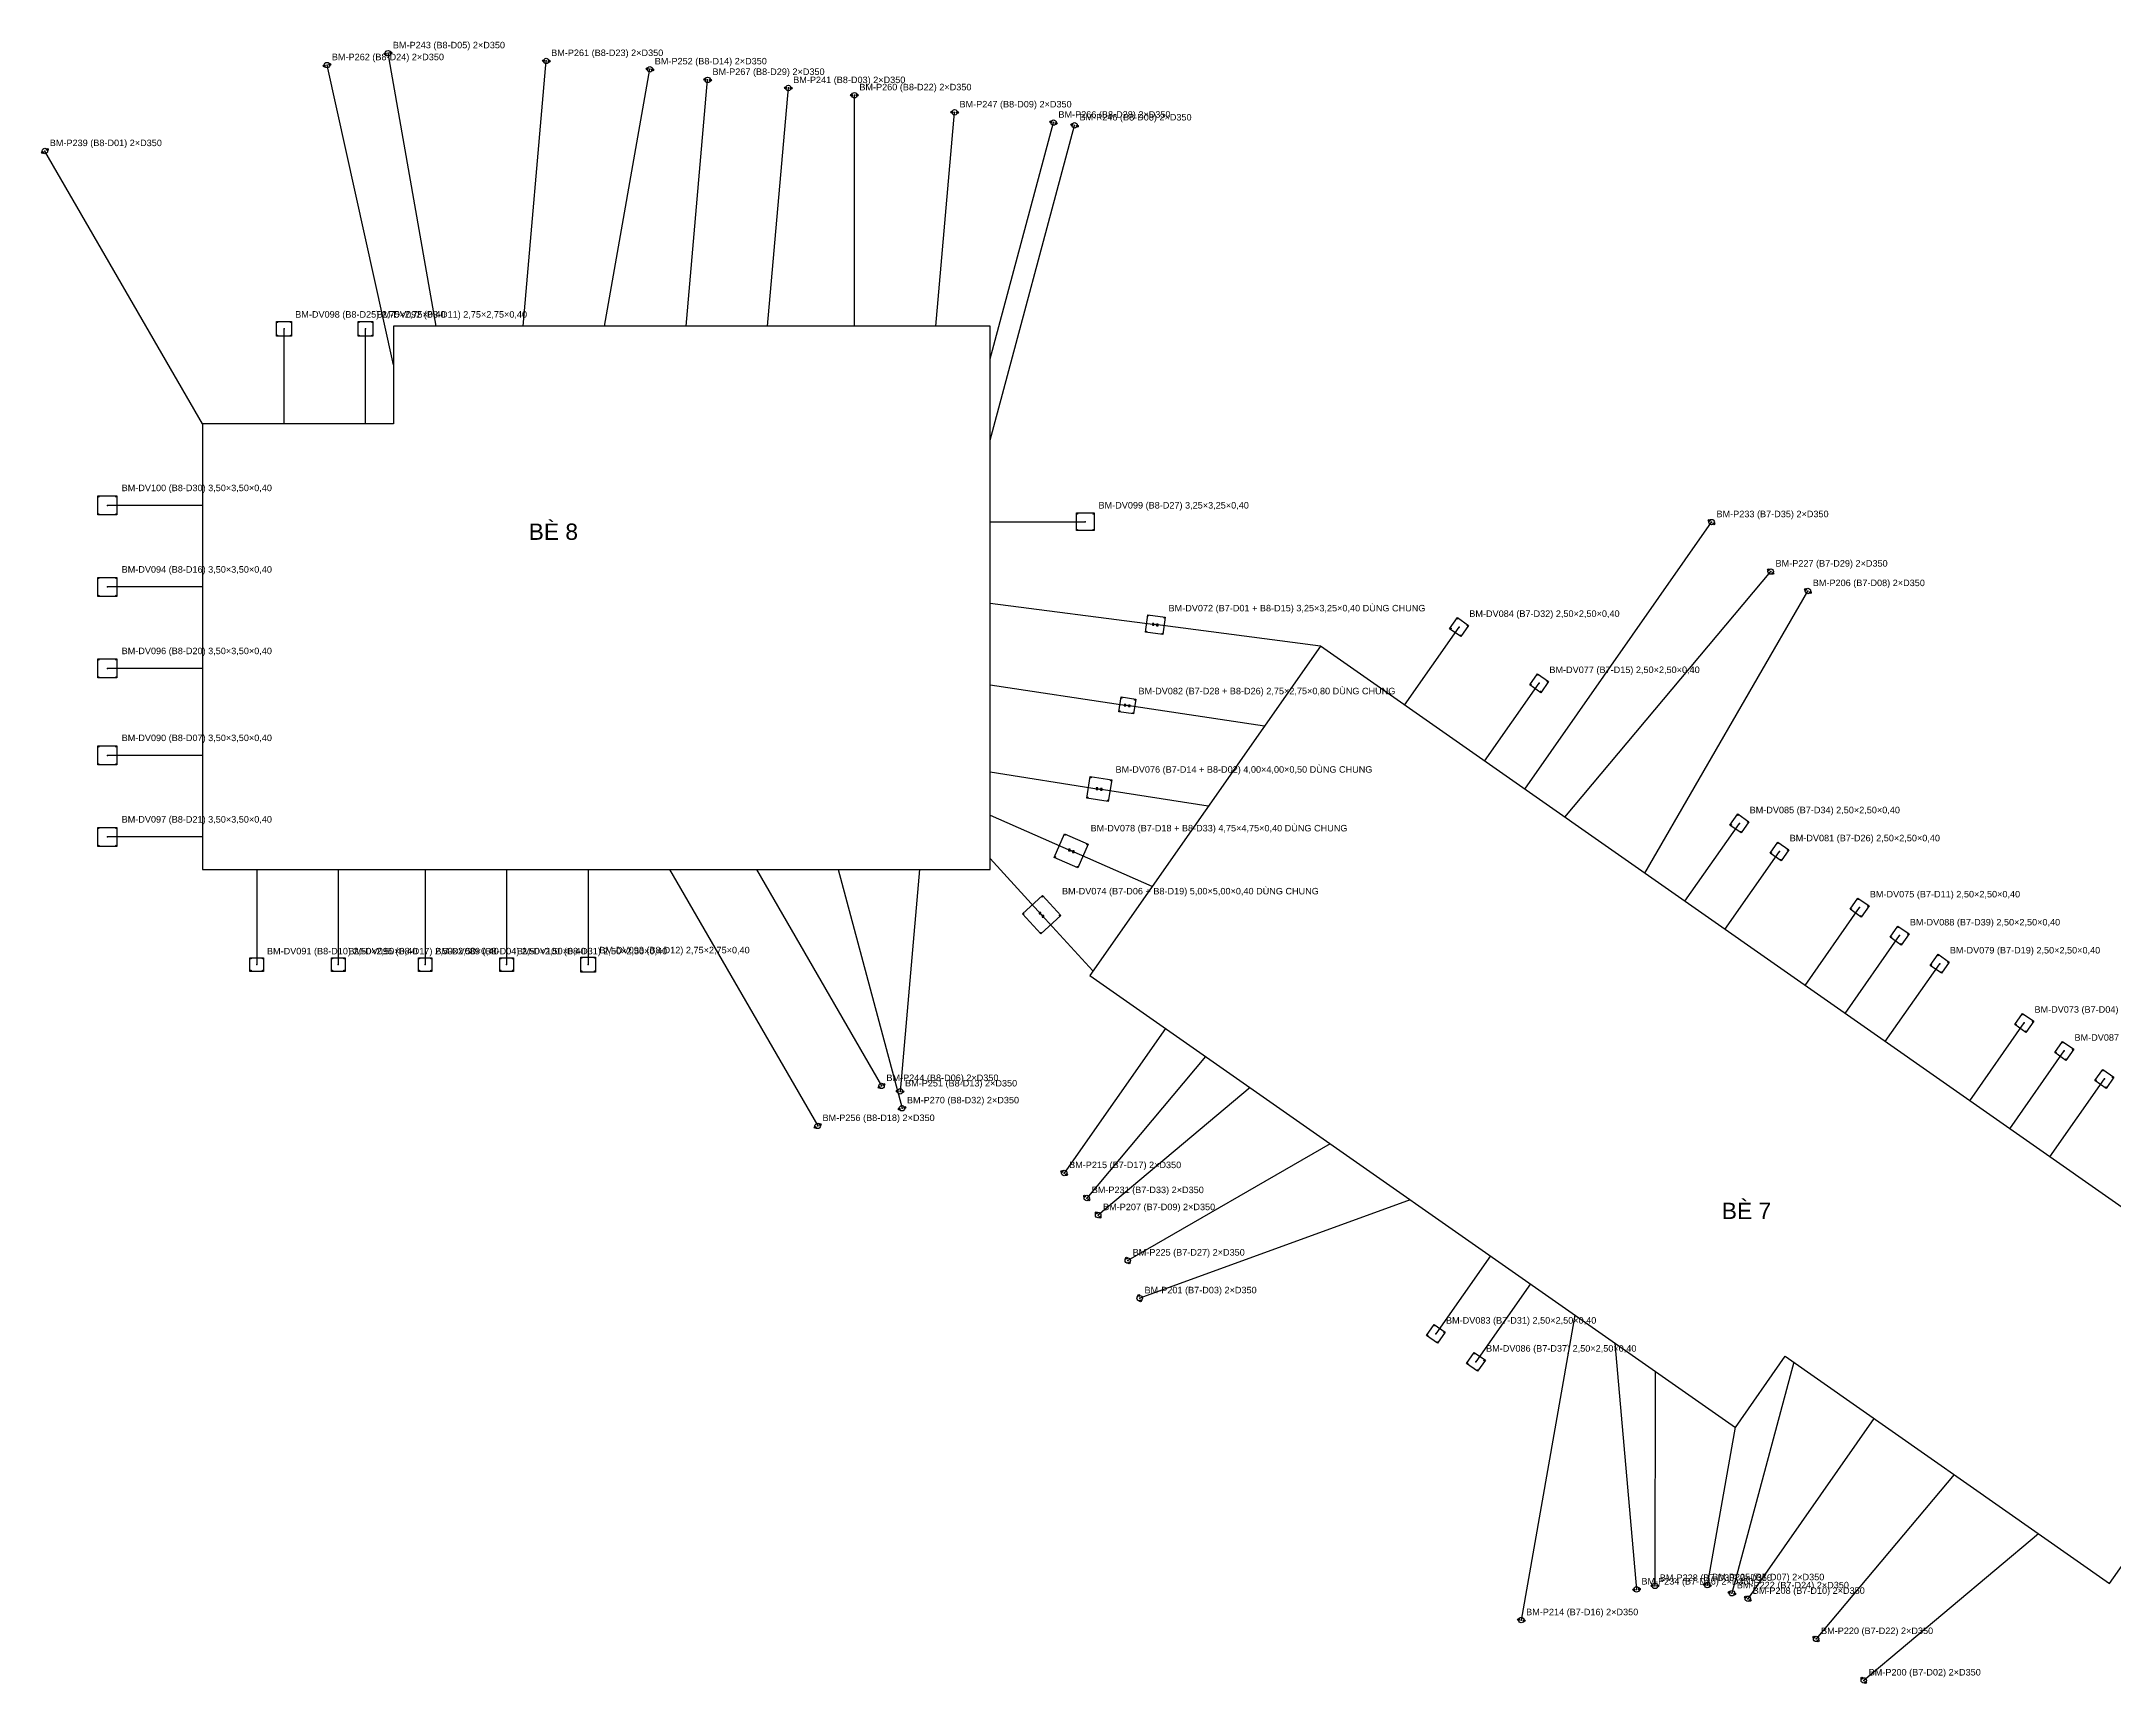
# Model space of a CAD drawing. Header units: metres. Extents: x -627 to 930, y -69 to 633.
# Drawn here: x -627.1 to -245.6, y 39.3 to 341.5 of the extents above; entities that cross this region are included whole.
import ezdxf

# ---------------------------------------------------------------- set-up
doc = ezdxf.new("R2010")
doc.units = ezdxf.units.M
for name, color, linetype in [('01_BE_PIN', 4, 'CONTINUOUS'), ('02_DAY_NEO_BO', 3, 'CONTINUOUS'), ('03_DAY_NEO_DAY', 1, 'CONTINUOUS'), ('04_COC_KHOAN_NHOI_BO', 2, 'CONTINUOUS'), ('05_DE_NEO_VIT_XOAN', 6, 'CONTINUOUS'), ('06_TOA_DO_TEXT', 7, 'CONTINUOUS')]:
    doc.layers.add(name, color=color, linetype=linetype)
doc.styles.add('VN', font='arial.ttf')

msp = doc.modelspace()

# ---------------------------------------------------------------- linework, layer by layer
at = {"layer": '01_BE_PIN'}
for p, q in [((-452.509, 289.128), (-562.377, 289.128)), ((-562.377, 289.128), (-562.377, 271.128)), ((-452.509, 189.128), (-452.509, 289.128)), ((-597.517, 271.128), (-597.517, 189.128)), ((-562.377, 271.128), (-597.517, 271.128)), ((-391.73, 230.245), (-434.174, 169.628)), ((-213.192, 105.232), (-391.73, 230.245)), ((-597.517, 189.128), (-452.509, 189.128)), ((-434.174, 169.628), (-315.353, 86.429)), ((-246.46, 57.721), (-213.192, 105.232)), ((-315.353, 86.429), (-306.176, 99.535)), ((-306.176, 99.535), (-246.46, 57.721))]:
    msp.add_line(p, q, dxfattribs=at)
at = {"layer": '02_DAY_NEO_BO'}
for p, q in [((-562.38, 282), (-574.59, 337.17)), ((-554.5, 289.13), (-563.36, 339.36)), ((-538.5, 289.13), (-534.23, 337.94)), ((-523.5, 289.13), (-515.16, 336.4)), ((-508.5, 289.13), (-504.53, 334.46)), ((-493.5, 289.13), (-489.67, 332.96)), ((-477.5, 289.13), (-477.5, 331.63)), ((-462.5, 289.13), (-459.06, 328.48)), ((-452.51, 283.12), (-440.86, 326.59)), ((-452.51, 268.12), (-436.98, 326.08)), ((-597.52, 271.13), (-626.52, 321.36)), ((-354.13, 203.91), (-319.72, 253.06)), ((-346.75, 198.75), (-308.85, 243.97)), ((-332.01, 188.43), (-302, 240.38)), ((-511.52, 189.13), (-484.27, 141.93)), ((-495.52, 189.13), (-472.52, 149.29)), ((-480.52, 189.13), (-468.74, 145.18)), ((-465.52, 189.13), (-469.09, 148.29)), ((-420.25, 159.88), (-438.89, 133.26)), ((-412.88, 154.71), (-434.73, 128.66)), ((-404.68, 148.98), (-432.64, 125.52)), ((-389.94, 138.65), (-427.19, 117.16)), ((-375.19, 128.33), (-425, 110.22)), ((-344.89, 107.11), (-354.76, 50.97)), ((-337.51, 101.95), (-333.54, 56.62)), ((-330.14, 96.78), (-330.15, 57.28)), ((-304.58, 98.42), (-315.98, 55.92)), ((-289.84, 88.09), (-313.06, 54.91)), ((-315.4, 86.46), (-320.51, 57.41)), ((-275.09, 77.77), (-300.48, 47.51)), ((-259.53, 66.87), (-291.71, 39.88))]:
    msp.add_line(p, q, dxfattribs=at)
at = {"layer": '03_DAY_NEO_DAY'}
for p, q in [((-582.5, 271.13), (-582.5, 288.63)), ((-567.5, 271.13), (-567.5, 288.63)), ((-597.52, 256.13), (-615.02, 256.13)), ((-452.51, 253.12), (-435.01, 253.12)), ((-597.52, 241.13), (-615.02, 241.13)), ((-452.51, 238.12), (-422.12, 234.19)), ((-391.73, 230.25), (-422.12, 234.19)), ((-376.24, 219.4), (-366.2, 233.74)), ((-597.52, 226.13), (-615.02, 226.13)), ((-452.51, 223.12), (-427.28, 219.31)), ((-361.5, 209.08), (-351.46, 223.41)), ((-402.05, 215.5), (-427.28, 219.31)), ((-597.52, 210.13), (-615.02, 210.13)), ((-452.51, 207.12), (-432.44, 203.94)), ((-412.38, 200.76), (-432.44, 203.94)), ((-452.51, 199.12), (-437.6, 192.57)), ((-597.52, 195.13), (-615.02, 195.13)), ((-324.64, 183.27), (-314.6, 197.6)), ((-452.51, 191.12), (-443.05, 180.79)), ((-422.7, 186.01), (-437.6, 192.57)), ((-317.26, 178.1), (-307.23, 192.44)), ((-587.52, 189.13), (-587.52, 171.63)), ((-572.52, 189.13), (-572.52, 171.63)), ((-556.52, 189.13), (-556.52, 171.63)), ((-541.52, 189.13), (-541.52, 171.63)), ((-526.52, 189.13), (-526.52, 171.63)), ((-433.6, 170.45), (-443.05, 180.79)), ((-302.52, 167.78), (-292.48, 182.11)), ((-295.15, 162.62), (-285.11, 176.95)), ((-287.77, 157.45), (-277.74, 171.79)), ((-272.21, 146.56), (-262.17, 160.89)), ((-264.84, 141.39), (-254.8, 155.73)), ((-257.46, 136.23), (-247.43, 150.57)), ((-360.45, 118.01), (-370.49, 103.67)), ((-353.08, 112.84), (-363.11, 98.51))]:
    msp.add_line(p, q, dxfattribs=at)
at = {"layer": '04_COC_KHOAN_NHOI_BO'}
for centre, radius in [((-563.36, 339.36), 0.5), ((-562.843, 339.451), 0.175), ((-575.103, 337.057), 0.175), ((-574.59, 337.17), 0.5), ((-574.077, 337.283), 0.175), ((-563.877, 339.269), 0.175), ((-534.753, 337.986), 0.175), ((-534.23, 337.94), 0.5), ((-533.707, 337.894), 0.175), ((-515.677, 336.491), 0.175), ((-515.16, 336.4), 0.5), ((-514.643, 336.309), 0.175), ((-505.053, 334.506), 0.175), ((-504.53, 334.46), 0.5), ((-504.007, 334.414), 0.175), ((-490.193, 333.006), 0.175), ((-489.67, 332.96), 0.5), ((-489.147, 332.914), 0.175), ((-477.5, 331.63), 0.5), ((-478.025, 331.63), 0.175), ((-476.975, 331.63), 0.175), ((-459.583, 328.526), 0.175), ((-459.06, 328.48), 0.5), ((-458.537, 328.434), 0.175), ((-441.367, 326.726), 0.175), ((-440.86, 326.59), 0.5), ((-440.353, 326.454), 0.175), ((-437.487, 326.216), 0.175), ((-436.98, 326.08), 0.5), ((-436.473, 325.944), 0.175), ((-626.975, 321.098), 0.175), ((-626.52, 321.36), 0.5), ((-626.065, 321.622), 0.175), ((-320.15, 253.361), 0.175), ((-319.72, 253.06), 0.5), ((-319.29, 252.759), 0.175), ((-309.252, 244.307), 0.175), ((-308.85, 243.97), 0.5), ((-308.448, 243.633), 0.175), ((-302.455, 240.643), 0.175), ((-302, 240.38), 0.5), ((-301.545, 240.117), 0.175), ((-472.975, 149.028), 0.175), ((-472.52, 149.29), 0.5), ((-472.065, 149.552), 0.175), ((-469.613, 148.336), 0.175), ((-469.09, 148.29), 0.5), ((-469.247, 145.044), 0.175), ((-468.74, 145.18), 0.5), ((-468.567, 148.244), 0.175), ((-468.233, 145.316), 0.175), ((-484.725, 141.668), 0.175), ((-484.27, 141.93), 0.5), ((-483.815, 142.192), 0.175), ((-439.32, 133.561), 0.175), ((-438.89, 133.26), 0.5), ((-438.46, 132.959), 0.175), ((-435.132, 128.997), 0.175), ((-434.73, 128.66), 0.5), ((-434.328, 128.323), 0.175), ((-432.977, 125.922), 0.175), ((-432.64, 125.52), 0.5), ((-432.303, 125.118), 0.175), ((-427.19, 117.16), 0.5), ((-427.452, 117.615), 0.175), ((-426.928, 116.705), 0.175), ((-425, 110.22), 0.5), ((-425.179, 110.713), 0.175), ((-424.821, 109.727), 0.175), ((-330.675, 57.28), 0.175), ((-330.15, 57.28), 0.5), ((-329.625, 57.28), 0.175), ((-321.027, 57.501), 0.175), ((-320.51, 57.41), 0.5), ((-319.993, 57.319), 0.175), ((-334.063, 56.574), 0.175), ((-333.54, 56.62), 0.5), ((-333.017, 56.666), 0.175), ((-316.487, 56.056), 0.175), ((-315.98, 55.92), 0.5), ((-315.473, 55.784), 0.175), ((-313.49, 55.211), 0.175), ((-313.06, 54.91), 0.5), ((-312.63, 54.609), 0.175), ((-355.277, 51.061), 0.175), ((-354.76, 50.97), 0.5), ((-354.243, 50.879), 0.175), ((-300.882, 47.847), 0.175), ((-300.48, 47.51), 0.5), ((-300.078, 47.173), 0.175), ((-292.047, 40.282), 0.175), ((-291.71, 39.88), 0.5), ((-291.373, 39.478), 0.175)]:
    msp.add_circle(centre, radius, dxfattribs=at)
for p in [(-574.59, 337.17), (-563.36, 339.36), (-534.23, 337.94), (-515.16, 336.4), (-504.53, 334.46), (-489.67, 332.96), (-477.5, 331.63), (-459.06, 328.48), (-440.86, 326.59), (-436.98, 326.08), (-626.52, 321.36), (-319.72, 253.06), (-308.85, 243.97), (-302, 240.38), (-472.52, 149.29), (-469.09, 148.29), (-468.74, 145.18), (-484.27, 141.93), (-438.89, 133.26), (-434.73, 128.66), (-432.64, 125.52), (-427.19, 117.16), (-425, 110.22), (-330.15, 57.28), (-320.51, 57.41), (-333.54, 56.62), (-315.98, 55.92), (-313.06, 54.91), (-354.76, 50.97), (-300.48, 47.51), (-291.71, 39.88)]:
    msp.add_point(p, dxfattribs=at)
at = {"layer": '05_DE_NEO_VIT_XOAN'}
for p, q in [((-583.875, 287.255), (-583.875, 290.005)), ((-583.875, 290.005), (-581.125, 290.005)), ((-581.125, 287.255), (-583.875, 287.255)), ((-581.125, 290.005), (-581.125, 287.255)), ((-568.875, 287.255), (-568.875, 290.005)), ((-568.875, 290.005), (-566.125, 290.005)), ((-566.125, 287.255), (-568.875, 287.255)), ((-566.125, 290.005), (-566.125, 287.255)), ((-616.77, 254.38), (-616.77, 257.88)), ((-616.77, 257.88), (-613.27, 257.88)), ((-613.27, 257.88), (-613.27, 254.38)), ((-613.27, 254.38), (-616.77, 254.38)), ((-436.635, 254.745), (-433.385, 254.745)), ((-436.635, 251.495), (-436.635, 254.745)), ((-433.385, 254.745), (-433.385, 251.495)), ((-433.385, 251.495), (-436.635, 251.495)), ((-616.77, 239.38), (-616.77, 242.88)), ((-616.77, 242.88), (-613.27, 242.88)), ((-613.27, 242.88), (-613.27, 239.38)), ((-613.27, 239.38), (-616.77, 239.38)), ((-423.941, 232.788), (-423.522, 236.011)), ((-420.718, 232.369), (-423.941, 232.788)), ((-423.522, 236.011), (-420.299, 235.592)), ((-422.367, 234.392), (-422.667, 234.392)), ((-422.667, 234.392), (-422.667, 234.092)), ((-422.667, 234.092), (-422.367, 234.092)), ((-422.367, 234.092), (-422.367, 234.392)), ((-421.573, 234.288), (-421.873, 234.288)), ((-421.873, 234.288), (-421.873, 233.988)), ((-421.873, 233.988), (-421.573, 233.988)), ((-421.573, 233.988), (-421.573, 234.288)), ((-420.299, 235.592), (-420.718, 232.369)), ((-367.941, 233.433), (-366.507, 235.481)), ((-365.893, 231.999), (-367.941, 233.433)), ((-366.507, 235.481), (-364.459, 234.047)), ((-364.459, 234.047), (-365.893, 231.999)), ((-616.77, 224.38), (-616.77, 227.88)), ((-616.77, 227.88), (-613.27, 227.88)), ((-613.27, 227.88), (-613.27, 224.38)), ((-353.201, 223.103), (-351.767, 225.151)), ((-351.767, 225.151), (-349.719, 223.717)), ((-613.27, 224.38), (-616.77, 224.38)), ((-351.153, 221.669), (-353.201, 223.103)), ((-349.719, 223.717), (-351.153, 221.669)), ((-428.845, 218.156), (-428.434, 220.875)), ((-426.126, 217.745), (-428.845, 218.156)), ((-428.434, 220.875), (-425.715, 220.464)), ((-427.526, 219.52), (-427.826, 219.52)), ((-427.826, 219.52), (-427.826, 219.22)), ((-427.826, 219.22), (-427.526, 219.22)), ((-427.526, 219.22), (-427.526, 219.52)), ((-426.734, 219.4), (-427.034, 219.4)), ((-427.034, 219.4), (-427.034, 219.1)), ((-427.034, 219.1), (-426.734, 219.1)), ((-426.734, 219.1), (-426.734, 219.4)), ((-425.715, 220.464), (-426.126, 217.745)), ((-616.77, 208.38), (-616.77, 211.88)), ((-616.77, 211.88), (-613.27, 211.88)), ((-613.27, 211.88), (-613.27, 208.38)), ((-613.27, 208.38), (-616.77, 208.38)), ((-434.728, 202.277), (-434.103, 206.228)), ((-434.103, 206.228), (-430.152, 205.603)), ((-430.777, 201.652), (-434.728, 202.277)), ((-432.685, 204.153), (-432.985, 204.153)), ((-432.985, 204.153), (-432.985, 203.853)), ((-432.985, 203.853), (-432.685, 203.853)), ((-432.685, 203.853), (-432.685, 204.153)), ((-431.895, 204.027), (-432.195, 204.027)), ((-432.195, 204.027), (-432.195, 203.727)), ((-432.195, 203.727), (-431.895, 203.727)), ((-431.895, 203.727), (-431.895, 204.027)), ((-430.152, 205.603), (-430.777, 201.652)), ((-316.341, 197.293), (-314.907, 199.341)), ((-314.907, 199.341), (-312.859, 197.907)), ((-616.77, 193.38), (-616.77, 196.88)), ((-616.77, 196.88), (-613.27, 196.88)), ((-613.27, 196.88), (-613.27, 193.38)), ((-440.731, 191.355), (-438.815, 195.701)), ((-438.815, 195.701), (-434.469, 193.785)), ((-314.293, 195.859), (-316.341, 197.293)), ((-312.859, 197.907), (-314.293, 195.859)), ((-613.27, 193.38), (-616.77, 193.38)), ((-436.385, 189.439), (-440.731, 191.355)), ((-437.816, 192.881), (-438.116, 192.881)), ((-438.116, 192.881), (-438.116, 192.581)), ((-438.116, 192.581), (-437.816, 192.581)), ((-437.816, 192.581), (-437.816, 192.881)), ((-437.084, 192.559), (-437.384, 192.559)), ((-437.384, 192.559), (-437.384, 192.259)), ((-437.384, 192.259), (-437.084, 192.259)), ((-437.084, 192.259), (-437.084, 192.559)), ((-434.469, 193.785), (-436.385, 189.439)), ((-308.971, 192.133), (-307.537, 194.181)), ((-306.923, 190.699), (-308.971, 192.133)), ((-307.537, 194.181), (-305.489, 192.747)), ((-305.489, 192.747), (-306.923, 190.699)), ((-446.582, 180.95), (-442.89, 184.322)), ((-442.89, 184.322), (-439.518, 180.63)), ((-294.221, 181.803), (-292.787, 183.851)), ((-292.787, 183.851), (-290.739, 182.417)), ((-443.21, 177.258), (-446.582, 180.95)), ((-443.17, 181.235), (-443.47, 181.235)), ((-443.47, 181.235), (-443.47, 180.935)), ((-443.47, 180.935), (-443.17, 180.935)), ((-439.518, 180.63), (-443.21, 177.258)), ((-443.17, 180.935), (-443.17, 181.235)), ((-442.63, 180.645), (-442.93, 180.645)), ((-442.93, 180.645), (-442.93, 180.345)), ((-442.93, 180.345), (-442.63, 180.345)), ((-442.63, 180.345), (-442.63, 180.645)), ((-292.173, 180.369), (-294.221, 181.803)), ((-290.739, 182.417), (-292.173, 180.369)), ((-286.851, 176.643), (-285.417, 178.691)), ((-284.803, 175.209), (-286.851, 176.643)), ((-285.417, 178.691), (-283.369, 177.257)), ((-283.369, 177.257), (-284.803, 175.209)), ((-588.77, 170.38), (-588.77, 172.88)), ((-588.77, 172.88), (-586.27, 172.88)), ((-586.27, 172.88), (-586.27, 170.38)), ((-573.77, 170.38), (-573.77, 172.88)), ((-573.77, 172.88), (-571.27, 172.88)), ((-571.27, 172.88), (-571.27, 170.38)), ((-557.77, 170.38), (-557.77, 172.88)), ((-557.77, 172.88), (-555.27, 172.88)), ((-555.27, 172.88), (-555.27, 170.38)), ((-542.77, 170.38), (-542.77, 172.88)), ((-542.77, 172.88), (-540.27, 172.88)), ((-540.27, 172.88), (-540.27, 170.38)), ((-527.895, 170.255), (-527.895, 173.005)), ((-527.895, 173.005), (-525.145, 173.005)), ((-525.145, 173.005), (-525.145, 170.255)), ((-279.481, 171.483), (-278.047, 173.531)), ((-278.047, 173.531), (-275.999, 172.097)), ((-275.999, 172.097), (-277.433, 170.049)), ((-586.27, 170.38), (-588.77, 170.38)), ((-571.27, 170.38), (-573.77, 170.38)), ((-555.27, 170.38), (-557.77, 170.38)), ((-540.27, 170.38), (-542.77, 170.38)), ((-525.145, 170.255), (-527.895, 170.255)), ((-277.433, 170.049), (-279.481, 171.483)), ((-263.911, 160.583), (-262.477, 162.631)), ((-261.863, 159.149), (-263.911, 160.583)), ((-262.477, 162.631), (-260.429, 161.197)), ((-260.429, 161.197), (-261.863, 159.149)), ((-256.541, 155.423), (-255.107, 157.471)), ((-255.107, 157.471), (-253.059, 156.037)), ((-254.493, 153.989), (-256.541, 155.423)), ((-253.059, 156.037), (-254.493, 153.989)), ((-249.171, 150.263), (-247.737, 152.311)), ((-247.123, 148.829), (-249.171, 150.263)), ((-247.737, 152.311), (-245.689, 150.877)), ((-245.689, 150.877), (-247.123, 148.829)), ((-372.231, 103.363), (-370.797, 105.411)), ((-370.183, 101.929), (-372.231, 103.363)), ((-370.797, 105.411), (-368.749, 103.977)), ((-368.749, 103.977), (-370.183, 101.929)), ((-364.851, 98.203), (-363.417, 100.251)), ((-363.417, 100.251), (-361.369, 98.817)), ((-362.803, 96.769), (-364.851, 98.203)), ((-361.369, 98.817), (-362.803, 96.769))]:
    msp.add_line(p, q, dxfattribs=at)
for centre in [(-583.725, 289.855), (-583.725, 287.405), (-581.275, 289.855), (-581.275, 287.405), (-568.725, 289.855), (-568.725, 287.405), (-566.275, 289.855), (-566.275, 287.405), (-616.62, 257.73), (-613.42, 257.73), (-616.62, 254.53), (-613.42, 254.53), (-436.485, 254.595), (-433.535, 254.595), (-436.485, 251.645), (-433.535, 251.645), (-616.62, 242.73), (-613.42, 242.73), (-616.62, 239.53), (-613.42, 239.53), (-423.773, 232.917), (-423.393, 235.843), (-420.467, 235.463), (-367.732, 233.47), (-366.47, 235.272), (-364.668, 234.01), (-420.847, 232.537), (-365.93, 232.208), (-616.62, 227.73), (-613.42, 227.73), (-616.62, 224.53), (-613.42, 224.53), (-352.992, 223.14), (-351.73, 224.942), (-351.19, 221.878), (-349.928, 223.68), (-428.674, 218.282), (-428.308, 220.704), (-426.252, 217.916), (-425.886, 220.338), (-616.62, 211.73), (-613.42, 211.73), (-616.62, 208.53), (-613.42, 208.53), (-433.978, 206.057), (-434.557, 202.402), (-430.323, 205.478), (-430.902, 201.823), (-314.87, 199.132), (-616.62, 196.73), (-613.42, 196.73), (-438.738, 195.504), (-316.132, 197.33), (-314.33, 196.068), (-313.068, 197.87), (-616.62, 193.53), (-613.42, 193.53), (-440.534, 191.432), (-434.666, 193.708), (-308.762, 192.17), (-307.5, 193.972), (-306.96, 190.908), (-305.698, 192.71), (-436.462, 189.636), (-442.899, 184.11), (-292.75, 183.642), (-446.37, 180.941), (-439.73, 180.639), (-294.012, 181.84), (-292.21, 180.578), (-290.948, 182.38), (-443.201, 177.47), (-286.642, 176.68), (-285.38, 178.482), (-283.578, 177.22), (-588.62, 172.73), (-586.42, 172.73), (-573.62, 172.73), (-571.42, 172.73), (-557.62, 172.73), (-555.42, 172.73), (-542.62, 172.73), (-540.42, 172.73), (-527.745, 172.855), (-525.295, 172.855), (-284.84, 175.418), (-278.01, 173.322), (-276.208, 172.06), (-588.62, 170.53), (-586.42, 170.53), (-573.62, 170.53), (-571.42, 170.53), (-557.62, 170.53), (-555.42, 170.53), (-542.62, 170.53), (-540.42, 170.53), (-527.745, 170.405), (-525.295, 170.405), (-279.272, 171.52), (-277.47, 170.258), (-263.702, 160.62), (-262.44, 162.422), (-260.638, 161.16), (-261.9, 159.358), (-255.07, 157.262), (-256.332, 155.46), (-254.53, 154.198), (-253.268, 156), (-248.962, 150.3), (-247.7, 152.102), (-247.16, 149.038), (-245.898, 150.84), (-372.022, 103.4), (-370.76, 105.202), (-368.958, 103.94), (-370.22, 102.138), (-363.38, 100.042), (-364.642, 98.24), (-362.84, 96.978), (-361.578, 98.78)]:
    msp.add_circle(centre, 0.06, dxfattribs=at)
for p in [(-582.5, 288.63), (-567.5, 288.63), (-615.02, 256.13), (-435.01, 253.12), (-615.02, 241.13), (-422.12, 234.19), (-366.2, 233.74), (-615.02, 226.13), (-351.46, 223.41), (-427.28, 219.31), (-615.02, 210.13), (-432.44, 203.94), (-615.02, 195.13), (-314.6, 197.6), (-437.6, 192.57), (-307.23, 192.44), (-443.05, 180.79), (-292.48, 182.11), (-285.11, 176.95), (-277.74, 171.79), (-587.52, 171.63), (-572.52, 171.63), (-556.52, 171.63), (-541.52, 171.63), (-526.52, 171.63), (-262.17, 160.89), (-254.8, 155.73), (-247.43, 150.57), (-370.49, 103.67), (-363.11, 98.51)]:
    msp.add_point(p, dxfattribs=at)

# ---------------------------------------------------------------- texts
at = {"layer": '01_BE_PIN', "style": 'VN'}
for s, p in [('BÈ 8', (-537.468, 249.795)), ('BÈ 7', (-317.847, 124.798))]:
    msp.add_text(s, height=3, dxfattribs=at).set_placement(p)
at = {"layer": '06_TOA_DO_TEXT', "style": 'VN'}
for s, p in [('BM-P243 (B8-D05) 2×D350', (-562.46, 340.26)), ('BM-P261 (B8-D23) 2×D350', (-533.33, 338.84)), ('BM-P262 (B8-D24) 2×D350', (-573.69, 338.07)), ('BM-P252 (B8-D14) 2×D350', (-514.26, 337.3)), ('BM-P267 (B8-D29) 2×D350', (-503.63, 335.36)), ('BM-P241 (B8-D03) 2×D350', (-488.77, 333.86)), ('BM-P260 (B8-D22) 2×D350', (-476.6, 332.53)), ('BM-P247 (B8-D09) 2×D350', (-458.16, 329.38)), ('BM-P266 (B8-D28) 2×D350', (-439.96, 327.49)), ('BM-P246 (B8-D08) 2×D350', (-436.08, 326.98)), ('BM-P239 (B8-D01) 2×D350', (-625.62, 322.26)), ('BM-DV098 (B8-D25) 2,75×2,75×0,40', (-580.437, 290.693)), ('BM-DV092 (B8-D11) 2,75×2,75×0,40', (-565.437, 290.693)), ('BM-DV100 (B8-D30) 3,50×3,50×0,40', (-612.395, 258.755)), ('BM-DV099 (B8-D27) 3,25×3,25×0,40', (-432.572, 255.558)), ('BM-P233 (B7-D35) 2×D350', (-318.82, 253.96)), ('BM-DV094 (B8-D16) 3,50×3,50×0,40', (-612.395, 243.755)), ('BM-P227 (B7-D29) 2×D350', (-307.95, 244.87)), ('BM-P206 (B7-D08) 2×D350', (-301.1, 241.28)), ('BM-DV072 (B7-D01 + B8-D15) 3,25×3,25×0,40 DÙNG CHUNG', (-419.682, 236.628)), ('BM-DV084 (B7-D32) 2,50×2,50×0,40', (-364.325, 235.615)), ('BM-DV096 (B8-D20) 3,50×3,50×0,40', (-612.395, 228.755)), ('BM-DV077 (B7-D15) 2,50×2,50×0,40', (-349.585, 225.285)), ('BM-DV082 (B7-D28 + B8-D26) 2,75×2,75×0,80 DÙNG CHUNG', (-425.217, 221.373)), ('BM-DV090 (B8-D07) 3,50×3,50×0,40', (-612.395, 212.755)), ('BM-DV076 (B7-D14 + B8-D02) 4,00×4,00×0,50 DÙNG CHUNG', (-429.44, 206.94)), ('BM-DV097 (B8-D21) 3,50×3,50×0,40', (-612.395, 197.755)), ('BM-DV085 (B7-D34) 2,50×2,50×0,40', (-312.725, 199.475)), ('BM-DV078 (B7-D18 + B8-D33) 4,75×4,75×0,40 DÙNG CHUNG', (-434.037, 196.133)), ('BM-DV081 (B7-D26) 2,50×2,50×0,40', (-305.355, 194.315)), ('BM-DV074 (B7-D06 + B8-D19) 5,00×5,00×0,40 DÙNG CHUNG', (-439.3, 184.54)), ('BM-DV075 (B7-D11) 2,50×2,50×0,40', (-290.605, 183.985)), ('BM-DV088 (B7-D39) 2,50×2,50×0,40', (-283.235, 178.825)), ('BM-DV091 (B8-D10) 2,50×2,50×0,40', (-585.645, 173.505)), ('BM-DV095 (B8-D17) 2,50×2,50×0,40', (-570.645, 173.505)), ('BM-DV089 (B8-D04) 2,50×2,50×0,40', (-554.645, 173.505)), ('BM-DV101 (B8-D31) 2,50×2,50×0,40', (-539.645, 173.505)), ('BM-DV093 (B8-D12) 2,75×2,75×0,40', (-524.457, 173.693)), ('BM-DV079 (B7-D19) 2,50×2,50×0,40', (-275.865, 173.665)), ('BM-DV073 (B7-D04) 2,50×2,50×0,40', (-260.295, 162.765)), ('BM-DV087 (B7-D38) 2,50×2,50×0,40', (-252.925, 157.605)), ('BM-P244 (B8-D06) 2×D350', (-471.62, 150.19)), ('BM-P251 (B8-D13) 2×D350', (-468.19, 149.19)), ('BM-P270 (B8-D32) 2×D350', (-467.84, 146.08)), ('BM-P256 (B8-D18) 2×D350', (-483.37, 142.83)), ('BM-P215 (B7-D17) 2×D350', (-437.99, 134.16)), ('BM-P231 (B7-D33) 2×D350', (-433.83, 129.56)), ('BM-P207 (B7-D09) 2×D350', (-431.74, 126.42)), ('BM-P225 (B7-D27) 2×D350', (-426.29, 118.06)), ('BM-P201 (B7-D03) 2×D350', (-424.1, 111.12)), ('BM-DV083 (B7-D31) 2,50×2,50×0,40', (-368.615, 105.545)), ('BM-DV086 (B7-D37) 2,50×2,50×0,40', (-361.235, 100.385)), ('BM-P234 (B7-D36) 2×D350', (-332.64, 57.52)), ('BM-P228 (B7-D30) 2×D350', (-329.25, 58.18)), ('BM-P205 (B7-D07) 2×D350', (-319.61, 58.31)), ('BM-P222 (B7-D24) 2×D350', (-315.08, 56.82)), ('BM-P208 (B7-D10) 2×D350', (-312.16, 55.81)), ('BM-P214 (B7-D16) 2×D350', (-353.86, 51.87)), ('BM-P220 (B7-D22) 2×D350', (-299.58, 48.41)), ('BM-P200 (B7-D02) 2×D350', (-290.81, 40.78))]:
    msp.add_text(s, height=1.2, dxfattribs=at).set_placement(p)

doc.saveas('drawing.dxf')
